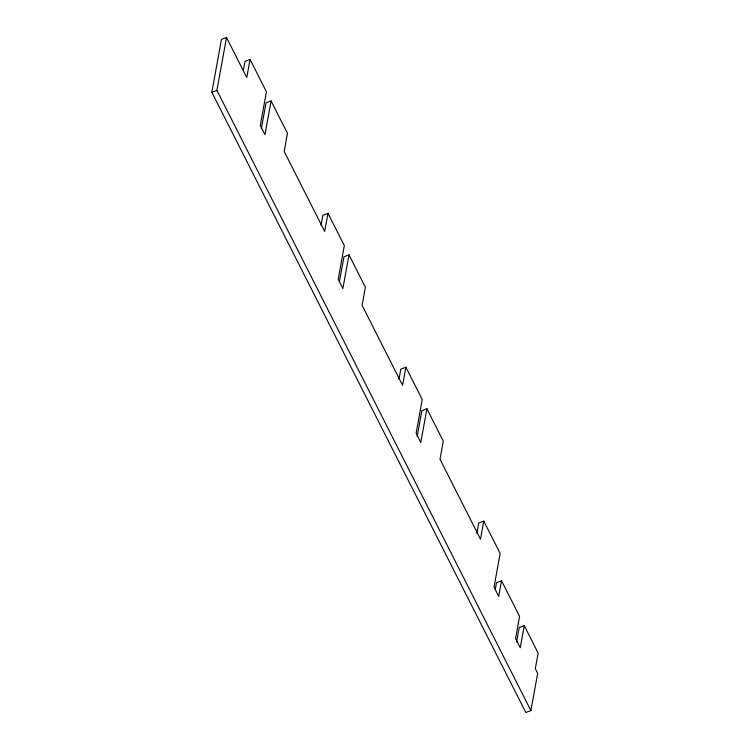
<?xml version="1.0" encoding="UTF-8"?>
<svg xmlns="http://www.w3.org/2000/svg" width="750" height="750" viewBox="0 0 750 750"><rect width="100%" height="100%" fill="white"/><g stroke="black" fill="none" stroke-linecap="round" stroke-linejoin="round"><path stroke-width="1.12" d="M516.591 641.944L519.206 627.562L524.259 625.65L538.153 653.091L535.322 668.681L537.666 673.294L530.887 710.588L525.825 712.5L211.847 92.287L221.456 39.413L226.509 37.5L246.769 77.513L250.05 59.419L244.997 61.331L243.356 70.378M530.887 710.588L216.9 90.384L226.509 37.5M261.347 128.7L266.034 102.881L271.088 100.978L287.456 133.294L284.166 151.387L324.675 231.412L327.966 213.319L322.913 215.231L321.056 225.403M271.088 100.978L264.975 134.653L260.297 125.419L266.419 91.744L250.05 59.419M339.459 281.475L343.95 256.781L349.003 254.878L365.363 287.194L362.081 305.287L402.591 385.312L405.881 367.219L400.819 369.131L398.972 379.303M349.003 254.878L342.881 288.553L338.212 279.319L344.325 245.644L327.966 213.319M417.169 436.5L421.856 410.681L426.919 408.769L443.278 441.094L439.988 459.178L480.497 539.203L483.787 521.119L478.734 523.022L476.887 533.203M426.919 408.769L420.797 442.453L416.119 433.219L422.241 399.534L405.881 367.219M495.272 589.35L496.481 582.675L501.534 580.763L519.591 616.416L515.569 638.541L520.237 647.775L524.259 625.65M501.534 580.763L498.703 596.353L494.034 587.119L500.156 553.434L483.787 521.119M211.847 92.287L216.9 90.384"/></g></svg>
